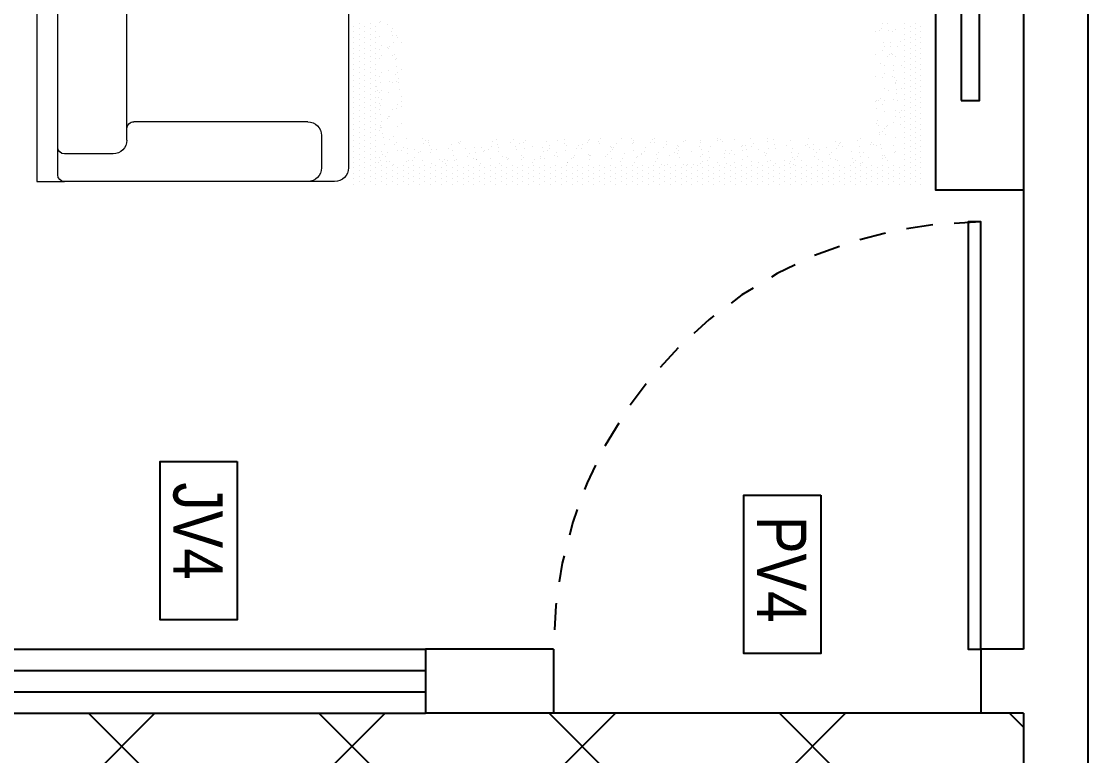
# Model space of a CAD drawing. Header units: millimetres. Extents: x 2993 to 6523, y 1057 to 2221.
# Drawn here: x 3020.012 to 3025.003, y 1138.124 to 1141.563 of the extents above; entities that cross this region are included whole.
import ezdxf
from ezdxf.enums import TextEntityAlignment as Align

# ---------------------------------------------------------------- set-up
doc = ezdxf.new("R2010")
doc.units = ezdxf.units.MM
doc.linetypes.add('HIDDEN2', pattern=[0.1875, 0.125, -0.0625])
doc.layers.add('AR-MOB', color=252, linetype='Continuous')
doc.layers.add('E-Lay-9', color=9, linetype='Continuous', lineweight=9)
doc.styles.add('F2', font='ARIALN.TTF')

# ---------------------------------------------------------------- blocks, each defined once
blk = doc.blocks.new('Sofa62')
at = {"color": 8}
for p, q in [((-87.15, 50.29), (-107.15, 50.29)), ((-32.65, 50.29), (-87.15, 50.29)), ((-111.15, 46.29), (-111.15, -31.71)), ((-97.86, 42.54), (-107.15, 42.54)), ((-93.86, 38.54), (-93.86, -11.71)), ((-99.15, -13.71), (-32.65, -13.71)), ((-103.15, -17.71), (-103.15, -31.71)), ((-111.15, -39.71), (-111.15, -31.71)), ((-109.15, -33.71), (-101.15, -33.71)), ((-101.15, -33.71), (-30.65, -33.71)), ((128.85, -39.71), (-111.15, -39.71))]:
    blk.add_line(p, q, dxfattribs=at)
for centre, radius, start, end in [((-107.15, 46.29), 4, 90, 180), ((-107.15, 38.54), 4, 90, 180), ((-97.86, 38.54), 4, 0, 90), ((-95.86, -11.71), 2, 270, 0), ((-99.15, -17.71), 4, 90, 180), ((-109.15, -31.71), 2, 180, 270), ((-101.15, -31.71), 2, 180, 270)]:
    blk.add_arc(centre, radius, start, end, dxfattribs=at)
blk = doc.blocks.new('*X23')
at = {"color": 0}
for p, q in [((13.125, 42.525), (13.125, 42.525)), ((13.134375, 42.54375), (13.134375, 42.54375)), ((13.14375, 42.525), (13.14375, 42.525)), ((13.153125, 42.54375), (13.153125, 42.54375)), ((13.1625, 42.525), (13.1625, 42.525)), ((13.171875, 42.54375), (13.171875, 42.54375)), ((13.18125, 42.525), (13.18125, 42.525)), ((13.190625, 42.54375), (13.190625, 42.54375)), ((13.2, 42.525), (13.2, 42.525)), ((13.209375, 42.54375), (13.209375, 42.54375)), ((13.21875, 42.525), (13.21875, 42.525)), ((13.228125, 42.54375), (13.228125, 42.54375)), ((13.2375, 42.525), (13.2375, 42.525)), ((13.246875, 42.54375), (13.246875, 42.54375)), ((13.25625, 42.525), (13.25625, 42.525)), ((13.265625, 42.54375), (13.265625, 42.54375)), ((13.275, 42.525), (13.275, 42.525)), ((13.284375, 42.54375), (13.284375, 42.54375)), ((13.29375, 42.525), (13.29375, 42.525)), ((13.303125, 42.54375), (13.303125, 42.54375)), ((13.3125, 42.525), (13.3125, 42.525)), ((13.321875, 42.54375), (13.321875, 42.54375)), ((13.33125, 42.525), (13.33125, 42.525)), ((13.340625, 42.54375), (13.340625, 42.54375)), ((13.35, 42.525), (13.35, 42.525)), ((13.359375, 42.54375), (13.359375, 42.54375)), ((13.36875, 42.525), (13.36875, 42.525)), ((13.378125, 42.54375), (13.378125, 42.54375)), ((13.3875, 42.525), (13.3875, 42.525)), ((13.396875, 42.54375), (13.396875, 42.54375)), ((13.40625, 42.525), (13.40625, 42.525)), ((13.415625, 42.54375), (13.415625, 42.54375)), ((13.425, 42.525), (13.425, 42.525)), ((13.434375, 42.54375), (13.434375, 42.54375)), ((13.44375, 42.525), (13.44375, 42.525)), ((13.453125, 42.54375), (13.453125, 42.54375)), ((13.4625, 42.525), (13.4625, 42.525)), ((13.471875, 42.54375), (13.471875, 42.54375)), ((13.48125, 42.525), (13.48125, 42.525)), ((13.490625, 42.54375), (13.490625, 42.54375)), ((13.5, 42.525), (13.5, 42.525)), ((13.509375, 42.54375), (13.509375, 42.54375)), ((13.51875, 42.525), (13.51875, 42.525)), ((13.528125, 42.54375), (13.528125, 42.54375)), ((13.5375, 42.525), (13.5375, 42.525)), ((13.546875, 42.54375), (13.546875, 42.54375)), ((13.55625, 42.525), (13.55625, 42.525)), ((13.565625, 42.54375), (13.565625, 42.54375)), ((13.575, 42.525), (13.575, 42.525)), ((13.584375, 42.54375), (13.584375, 42.54375)), ((13.59375, 42.525), (13.59375, 42.525)), ((13.603125, 42.54375), (13.603125, 42.54375)), ((13.6125, 42.525), (13.6125, 42.525)), ((13.621875, 42.54375), (13.621875, 42.54375)), ((13.63125, 42.525), (13.63125, 42.525)), ((13.640625, 42.54375), (13.640625, 42.54375)), ((13.65, 42.525), (13.65, 42.525)), ((13.659375, 42.54375), (13.659375, 42.54375)), ((13.66875, 42.525), (13.66875, 42.525)), ((13.678125, 42.54375), (13.678125, 42.54375)), ((13.125, 42.4875), (13.125, 42.4875)), ((13.134375, 42.50625), (13.134375, 42.50625)), ((13.14375, 42.4875), (13.14375, 42.4875)), ((13.153125, 42.50625), (13.153125, 42.50625)), ((13.1625, 42.4875), (13.1625, 42.4875)), ((13.171875, 42.50625), (13.171875, 42.50625)), ((13.18125, 42.4875), (13.18125, 42.4875)), ((13.190625, 42.50625), (13.190625, 42.50625)), ((13.2, 42.4875), (13.2, 42.4875)), ((13.209375, 42.50625), (13.209375, 42.50625)), ((13.21875, 42.4875), (13.21875, 42.4875)), ((13.228125, 42.50625), (13.228125, 42.50625)), ((13.2375, 42.4875), (13.2375, 42.4875)), ((13.246875, 42.50625), (13.246875, 42.50625)), ((13.25625, 42.4875), (13.25625, 42.4875)), ((13.265625, 42.50625), (13.265625, 42.50625)), ((13.275, 42.4875), (13.275, 42.4875)), ((13.284375, 42.50625), (13.284375, 42.50625)), ((13.29375, 42.4875), (13.29375, 42.4875)), ((13.303125, 42.50625), (13.303125, 42.50625)), ((13.3125, 42.4875), (13.3125, 42.4875)), ((13.321875, 42.50625), (13.321875, 42.50625)), ((13.33125, 42.4875), (13.33125, 42.4875)), ((13.340625, 42.50625), (13.340625, 42.50625)), ((13.35, 42.4875), (13.35, 42.4875)), ((13.359375, 42.50625), (13.359375, 42.50625)), ((13.36875, 42.4875), (13.36875, 42.4875)), ((13.378125, 42.50625), (13.378125, 42.50625)), ((13.3875, 42.4875), (13.3875, 42.4875)), ((13.396875, 42.50625), (13.396875, 42.50625)), ((13.40625, 42.4875), (13.40625, 42.4875)), ((13.415625, 42.50625), (13.415625, 42.50625)), ((13.425, 42.4875), (13.425, 42.4875)), ((13.434375, 42.50625), (13.434375, 42.50625)), ((13.44375, 42.4875), (13.44375, 42.4875)), ((13.453125, 42.50625), (13.453125, 42.50625)), ((13.4625, 42.4875), (13.4625, 42.4875)), ((13.471875, 42.50625), (13.471875, 42.50625)), ((13.48125, 42.4875), (13.48125, 42.4875)), ((13.490625, 42.50625), (13.490625, 42.50625)), ((13.5, 42.4875), (13.5, 42.4875)), ((13.509375, 42.50625), (13.509375, 42.50625)), ((13.51875, 42.4875), (13.51875, 42.4875)), ((13.528125, 42.50625), (13.528125, 42.50625)), ((13.5375, 42.4875), (13.5375, 42.4875)), ((13.546875, 42.50625), (13.546875, 42.50625)), ((13.55625, 42.4875), (13.55625, 42.4875)), ((13.565625, 42.50625), (13.565625, 42.50625)), ((13.575, 42.4875), (13.575, 42.4875)), ((13.584375, 42.50625), (13.584375, 42.50625)), ((13.59375, 42.4875), (13.59375, 42.4875)), ((13.603125, 42.50625), (13.603125, 42.50625)), ((13.6125, 42.4875), (13.6125, 42.4875)), ((13.621875, 42.50625), (13.621875, 42.50625)), ((13.63125, 42.4875), (13.63125, 42.4875)), ((13.640625, 42.50625), (13.640625, 42.50625)), ((13.65, 42.4875), (13.65, 42.4875)), ((13.659375, 42.50625), (13.659375, 42.50625)), ((13.66875, 42.4875), (13.66875, 42.4875)), ((13.678125, 42.50625), (13.678125, 42.50625)), ((13.6125, 42.45), (13.6125, 42.45)), ((13.621875, 42.46875), (13.621875, 42.46875)), ((13.63125, 42.45), (13.63125, 42.45)), ((13.640625, 42.46875), (13.640625, 42.46875)), ((13.65, 42.45), (13.65, 42.45)), ((13.659375, 42.46875), (13.659375, 42.46875)), ((13.66875, 42.45), (13.66875, 42.45)), ((13.678125, 42.46875), (13.678125, 42.46875)), ((13.6125, 42.4125), (13.6125, 42.4125)), ((13.621875, 42.43125), (13.621875, 42.43125)), ((13.63125, 42.4125), (13.63125, 42.4125)), ((13.640625, 42.43125), (13.640625, 42.43125)), ((13.65, 42.4125), (13.65, 42.4125)), ((13.659375, 42.43125), (13.659375, 42.43125)), ((13.66875, 42.4125), (13.66875, 42.4125)), ((13.678125, 42.43125), (13.678125, 42.43125)), ((13.6125, 42.375), (13.6125, 42.375)), ((13.621875, 42.39375), (13.621875, 42.39375)), ((13.63125, 42.375), (13.63125, 42.375)), ((13.640625, 42.39375), (13.640625, 42.39375)), ((13.65, 42.375), (13.65, 42.375)), ((13.659375, 42.39375), (13.659375, 42.39375)), ((13.66875, 42.375), (13.66875, 42.375)), ((13.678125, 42.39375), (13.678125, 42.39375)), ((13.6125, 42.3375), (13.6125, 42.3375)), ((13.621875, 42.35625), (13.621875, 42.35625)), ((13.63125, 42.3375), (13.63125, 42.3375)), ((13.640625, 42.35625), (13.640625, 42.35625)), ((13.65, 42.3375), (13.65, 42.3375)), ((13.659375, 42.35625), (13.659375, 42.35625)), ((13.66875, 42.3375), (13.66875, 42.3375)), ((13.678125, 42.35625), (13.678125, 42.35625)), ((13.6125, 42.3), (13.6125, 42.3)), ((13.621875, 42.31875), (13.621875, 42.31875)), ((13.63125, 42.3), (13.63125, 42.3)), ((13.640625, 42.31875), (13.640625, 42.31875)), ((13.65, 42.3), (13.65, 42.3)), ((13.659375, 42.31875), (13.659375, 42.31875)), ((13.66875, 42.3), (13.66875, 42.3)), ((13.678125, 42.31875), (13.678125, 42.31875)), ((13.6125, 42.2625), (13.6125, 42.2625)), ((13.621875, 42.28125), (13.621875, 42.28125)), ((13.63125, 42.2625), (13.63125, 42.2625)), ((13.640625, 42.28125), (13.640625, 42.28125)), ((13.65, 42.2625), (13.65, 42.2625)), ((13.659375, 42.28125), (13.659375, 42.28125)), ((13.66875, 42.2625), (13.66875, 42.2625)), ((13.678125, 42.28125), (13.678125, 42.28125)), ((13.6125, 42.225), (13.6125, 42.225)), ((13.621875, 42.24375), (13.621875, 42.24375)), ((13.63125, 42.225), (13.63125, 42.225)), ((13.640625, 42.24375), (13.640625, 42.24375)), ((13.65, 42.225), (13.65, 42.225)), ((13.659375, 42.24375), (13.659375, 42.24375)), ((13.66875, 42.225), (13.66875, 42.225)), ((13.678125, 42.24375), (13.678125, 42.24375)), ((13.6125, 42.1875), (13.6125, 42.1875)), ((13.621875, 42.20625), (13.621875, 42.20625)), ((13.63125, 42.1875), (13.63125, 42.1875)), ((13.640625, 42.20625), (13.640625, 42.20625)), ((13.65, 42.1875), (13.65, 42.1875)), ((13.659375, 42.20625), (13.659375, 42.20625)), ((13.66875, 42.1875), (13.66875, 42.1875)), ((13.678125, 42.20625), (13.678125, 42.20625)), ((13.6125, 42.15), (13.6125, 42.15)), ((13.621875, 42.16875), (13.621875, 42.16875)), ((13.63125, 42.15), (13.63125, 42.15)), ((13.640625, 42.16875), (13.640625, 42.16875)), ((13.65, 42.15), (13.65, 42.15)), ((13.659375, 42.16875), (13.659375, 42.16875)), ((13.66875, 42.15), (13.66875, 42.15)), ((13.678125, 42.16875), (13.678125, 42.16875)), ((13.6125, 42.1125), (13.6125, 42.1125)), ((13.621875, 42.13125), (13.621875, 42.13125)), ((13.63125, 42.1125), (13.63125, 42.1125)), ((13.640625, 42.13125), (13.640625, 42.13125)), ((13.65, 42.1125), (13.65, 42.1125)), ((13.659375, 42.13125), (13.659375, 42.13125)), ((13.66875, 42.1125), (13.66875, 42.1125)), ((13.678125, 42.13125), (13.678125, 42.13125)), ((13.6125, 42.075), (13.6125, 42.075)), ((13.621875, 42.09375), (13.621875, 42.09375)), ((13.63125, 42.075), (13.63125, 42.075)), ((13.640625, 42.09375), (13.640625, 42.09375)), ((13.65, 42.075), (13.65, 42.075)), ((13.659375, 42.09375), (13.659375, 42.09375)), ((13.66875, 42.075), (13.66875, 42.075)), ((13.678125, 42.09375), (13.678125, 42.09375)), ((13.6125, 42.0375), (13.6125, 42.0375)), ((13.621875, 42.05625), (13.621875, 42.05625)), ((13.63125, 42.0375), (13.63125, 42.0375)), ((13.640625, 42.05625), (13.640625, 42.05625)), ((13.65, 42.0375), (13.65, 42.0375)), ((13.659375, 42.05625), (13.659375, 42.05625)), ((13.66875, 42.0375), (13.66875, 42.0375)), ((13.678125, 42.05625), (13.678125, 42.05625)), ((13.6125, 42), (13.6125, 42)), ((13.621875, 42.01875), (13.621875, 42.01875)), ((13.63125, 42), (13.63125, 42)), ((13.640625, 42.01875), (13.640625, 42.01875)), ((13.65, 42), (13.65, 42)), ((13.659375, 42.01875), (13.659375, 42.01875)), ((13.66875, 42), (13.66875, 42)), ((13.678125, 42.01875), (13.678125, 42.01875)), ((13.6125, 41.9625), (13.6125, 41.9625)), ((13.621875, 41.98125), (13.621875, 41.98125)), ((13.63125, 41.9625), (13.63125, 41.9625)), ((13.640625, 41.98125), (13.640625, 41.98125)), ((13.65, 41.9625), (13.65, 41.9625)), ((13.659375, 41.98125), (13.659375, 41.98125)), ((13.66875, 41.9625), (13.66875, 41.9625)), ((13.678125, 41.98125), (13.678125, 41.98125)), ((13.6125, 41.925), (13.6125, 41.925)), ((13.621875, 41.94375), (13.621875, 41.94375)), ((13.63125, 41.925), (13.63125, 41.925)), ((13.640625, 41.94375), (13.640625, 41.94375)), ((13.65, 41.925), (13.65, 41.925)), ((13.659375, 41.94375), (13.659375, 41.94375)), ((13.66875, 41.925), (13.66875, 41.925)), ((13.678125, 41.94375), (13.678125, 41.94375)), ((13.6125, 41.8875), (13.6125, 41.8875)), ((13.621875, 41.90625), (13.621875, 41.90625)), ((13.63125, 41.8875), (13.63125, 41.8875)), ((13.640625, 41.90625), (13.640625, 41.90625)), ((13.65, 41.8875), (13.65, 41.8875)), ((13.659375, 41.90625), (13.659375, 41.90625)), ((13.66875, 41.8875), (13.66875, 41.8875)), ((13.678125, 41.90625), (13.678125, 41.90625)), ((13.6125, 41.85), (13.6125, 41.85)), ((13.621875, 41.86875), (13.621875, 41.86875)), ((13.63125, 41.85), (13.63125, 41.85)), ((13.640625, 41.86875), (13.640625, 41.86875)), ((13.65, 41.85), (13.65, 41.85)), ((13.659375, 41.86875), (13.659375, 41.86875)), ((13.66875, 41.85), (13.66875, 41.85)), ((13.678125, 41.86875), (13.678125, 41.86875)), ((13.6125, 41.8125), (13.6125, 41.8125)), ((13.621875, 41.83125), (13.621875, 41.83125)), ((13.63125, 41.8125), (13.63125, 41.8125)), ((13.640625, 41.83125), (13.640625, 41.83125)), ((13.65, 41.8125), (13.65, 41.8125)), ((13.659375, 41.83125), (13.659375, 41.83125)), ((13.66875, 41.8125), (13.66875, 41.8125)), ((13.678125, 41.83125), (13.678125, 41.83125)), ((13.6125, 41.775), (13.6125, 41.775)), ((13.621875, 41.79375), (13.621875, 41.79375)), ((13.63125, 41.775), (13.63125, 41.775)), ((13.640625, 41.79375), (13.640625, 41.79375)), ((13.65, 41.775), (13.65, 41.775)), ((13.659375, 41.79375), (13.659375, 41.79375)), ((13.66875, 41.775), (13.66875, 41.775)), ((13.678125, 41.79375), (13.678125, 41.79375)), ((13.621875, 41.75625), (13.621875, 41.75625)), ((13.640625, 41.75625), (13.640625, 41.75625)), ((13.659375, 41.75625), (13.659375, 41.75625)), ((13.678125, 41.75625), (13.678125, 41.75625)), ((13.6125, 41.7375), (13.6125, 41.7375)), ((13.621875, 41.71875), (13.621875, 41.71875)), ((13.63125, 41.7375), (13.63125, 41.7375)), ((13.640625, 41.71875), (13.640625, 41.71875)), ((13.65, 41.7375), (13.65, 41.7375)), ((13.659375, 41.71875), (13.659375, 41.71875)), ((13.66875, 41.7375), (13.66875, 41.7375)), ((13.678125, 41.71875), (13.678125, 41.71875)), ((13.6125, 41.7), (13.6125, 41.7)), ((13.621875, 41.68125), (13.621875, 41.68125)), ((13.63125, 41.7), (13.63125, 41.7)), ((13.640625, 41.68125), (13.640625, 41.68125)), ((13.65, 41.7), (13.65, 41.7)), ((13.659375, 41.68125), (13.659375, 41.68125)), ((13.66875, 41.7), (13.66875, 41.7)), ((13.678125, 41.68125), (13.678125, 41.68125)), ((13.6125, 41.6625), (13.6125, 41.6625)), ((13.621875, 41.64375), (13.621875, 41.64375)), ((13.63125, 41.6625), (13.63125, 41.6625)), ((13.640625, 41.64375), (13.640625, 41.64375)), ((13.65, 41.6625), (13.65, 41.6625)), ((13.659375, 41.64375), (13.659375, 41.64375)), ((13.66875, 41.6625), (13.66875, 41.6625)), ((13.678125, 41.64375), (13.678125, 41.64375)), ((13.6125, 41.625), (13.6125, 41.625)), ((13.621875, 41.60625), (13.621875, 41.60625)), ((13.63125, 41.625), (13.63125, 41.625)), ((13.640625, 41.60625), (13.640625, 41.60625)), ((13.65, 41.625), (13.65, 41.625)), ((13.659375, 41.60625), (13.659375, 41.60625)), ((13.66875, 41.625), (13.66875, 41.625)), ((13.678125, 41.60625), (13.678125, 41.60625)), ((13.6125, 41.5875), (13.6125, 41.5875)), ((13.621875, 41.56875), (13.621875, 41.56875)), ((13.63125, 41.5875), (13.63125, 41.5875)), ((13.640625, 41.56875), (13.640625, 41.56875)), ((13.65, 41.5875), (13.65, 41.5875)), ((13.659375, 41.56875), (13.659375, 41.56875)), ((13.66875, 41.5875), (13.66875, 41.5875)), ((13.678125, 41.56875), (13.678125, 41.56875)), ((13.6125, 41.55), (13.6125, 41.55)), ((13.621875, 41.53125), (13.621875, 41.53125)), ((13.63125, 41.55), (13.63125, 41.55)), ((13.640625, 41.53125), (13.640625, 41.53125)), ((13.65, 41.55), (13.65, 41.55)), ((13.659375, 41.53125), (13.659375, 41.53125)), ((13.66875, 41.55), (13.66875, 41.55)), ((13.678125, 41.53125), (13.678125, 41.53125)), ((13.6125, 41.5125), (13.6125, 41.5125)), ((13.621875, 41.49375), (13.621875, 41.49375)), ((13.63125, 41.5125), (13.63125, 41.5125)), ((13.640625, 41.49375), (13.640625, 41.49375)), ((13.65, 41.5125), (13.65, 41.5125)), ((13.659375, 41.49375), (13.659375, 41.49375)), ((13.66875, 41.5125), (13.66875, 41.5125)), ((13.678125, 41.49375), (13.678125, 41.49375)), ((13.6125, 41.475), (13.6125, 41.475)), ((13.621875, 41.45625), (13.621875, 41.45625)), ((13.63125, 41.475), (13.63125, 41.475)), ((13.640625, 41.45625), (13.640625, 41.45625)), ((13.65, 41.475), (13.65, 41.475)), ((13.659375, 41.45625), (13.659375, 41.45625)), ((13.66875, 41.475), (13.66875, 41.475)), ((13.678125, 41.45625), (13.678125, 41.45625)), ((13.6125, 41.4375), (13.6125, 41.4375)), ((13.621875, 41.41875), (13.621875, 41.41875)), ((13.63125, 41.4375), (13.63125, 41.4375)), ((13.640625, 41.41875), (13.640625, 41.41875)), ((13.65, 41.4375), (13.65, 41.4375)), ((13.659375, 41.41875), (13.659375, 41.41875)), ((13.66875, 41.4375), (13.66875, 41.4375)), ((13.678125, 41.41875), (13.678125, 41.41875)), ((13.6125, 41.4), (13.6125, 41.4)), ((13.621875, 41.38125), (13.621875, 41.38125)), ((13.63125, 41.4), (13.63125, 41.4)), ((13.640625, 41.38125), (13.640625, 41.38125)), ((13.65, 41.4), (13.65, 41.4)), ((13.659375, 41.38125), (13.659375, 41.38125)), ((13.66875, 41.4), (13.66875, 41.4)), ((13.678125, 41.38125), (13.678125, 41.38125)), ((13.6125, 41.3625), (13.6125, 41.3625)), ((13.621875, 41.34375), (13.621875, 41.34375)), ((13.63125, 41.3625), (13.63125, 41.3625)), ((13.640625, 41.34375), (13.640625, 41.34375)), ((13.65, 41.3625), (13.65, 41.3625)), ((13.659375, 41.34375), (13.659375, 41.34375)), ((13.66875, 41.3625), (13.66875, 41.3625)), ((13.678125, 41.34375), (13.678125, 41.34375)), ((13.6125, 41.325), (13.6125, 41.325)), ((13.621875, 41.30625), (13.621875, 41.30625)), ((13.63125, 41.325), (13.63125, 41.325)), ((13.640625, 41.30625), (13.640625, 41.30625)), ((13.65, 41.325), (13.65, 41.325)), ((13.659375, 41.30625), (13.659375, 41.30625)), ((13.66875, 41.325), (13.66875, 41.325)), ((13.678125, 41.30625), (13.678125, 41.30625)), ((13.6125, 41.2875), (13.6125, 41.2875)), ((13.621875, 41.26875), (13.621875, 41.26875)), ((13.63125, 41.2875), (13.63125, 41.2875)), ((13.640625, 41.26875), (13.640625, 41.26875)), ((13.65, 41.2875), (13.65, 41.2875)), ((13.659375, 41.26875), (13.659375, 41.26875)), ((13.66875, 41.2875), (13.66875, 41.2875)), ((13.678125, 41.26875), (13.678125, 41.26875)), ((13.6125, 41.25), (13.6125, 41.25)), ((13.621875, 41.23125), (13.621875, 41.23125)), ((13.63125, 41.25), (13.63125, 41.25)), ((13.640625, 41.23125), (13.640625, 41.23125)), ((13.65, 41.25), (13.65, 41.25)), ((13.659375, 41.23125), (13.659375, 41.23125)), ((13.66875, 41.25), (13.66875, 41.25)), ((13.678125, 41.23125), (13.678125, 41.23125)), ((13.6125, 41.2125), (13.6125, 41.2125)), ((13.621875, 41.19375), (13.621875, 41.19375)), ((13.63125, 41.2125), (13.63125, 41.2125)), ((13.640625, 41.19375), (13.640625, 41.19375)), ((13.65, 41.2125), (13.65, 41.2125)), ((13.659375, 41.19375), (13.659375, 41.19375)), ((13.66875, 41.2125), (13.66875, 41.2125)), ((13.678125, 41.19375), (13.678125, 41.19375)), ((13.6125, 41.175), (13.6125, 41.175)), ((13.621875, 41.15625), (13.621875, 41.15625)), ((13.63125, 41.175), (13.63125, 41.175)), ((13.640625, 41.15625), (13.640625, 41.15625)), ((13.65, 41.175), (13.65, 41.175)), ((13.659375, 41.15625), (13.659375, 41.15625)), ((13.66875, 41.175), (13.66875, 41.175)), ((13.678125, 41.15625), (13.678125, 41.15625)), ((13.6125, 41.1375), (13.6125, 41.1375)), ((13.621875, 41.11875), (13.621875, 41.11875)), ((13.63125, 41.1375), (13.63125, 41.1375)), ((13.640625, 41.11875), (13.640625, 41.11875)), ((13.65, 41.1375), (13.65, 41.1375)), ((13.659375, 41.11875), (13.659375, 41.11875)), ((13.66875, 41.1375), (13.66875, 41.1375)), ((13.678125, 41.11875), (13.678125, 41.11875)), ((13.6125, 41.1), (13.6125, 41.1)), ((13.621875, 41.08125), (13.621875, 41.08125)), ((13.63125, 41.1), (13.63125, 41.1)), ((13.640625, 41.08125), (13.640625, 41.08125)), ((13.65, 41.1), (13.65, 41.1)), ((13.659375, 41.08125), (13.659375, 41.08125)), ((13.66875, 41.1), (13.66875, 41.1)), ((13.678125, 41.08125), (13.678125, 41.08125)), ((13.6125, 41.0625), (13.6125, 41.0625)), ((13.621875, 41.04375), (13.621875, 41.04375)), ((13.63125, 41.0625), (13.63125, 41.0625)), ((13.640625, 41.04375), (13.640625, 41.04375)), ((13.65, 41.0625), (13.65, 41.0625)), ((13.659375, 41.04375), (13.659375, 41.04375)), ((13.66875, 41.0625), (13.66875, 41.0625)), ((13.678125, 41.04375), (13.678125, 41.04375)), ((13.6125, 41.025), (13.6125, 41.025)), ((13.621875, 41.00625), (13.621875, 41.00625)), ((13.63125, 41.025), (13.63125, 41.025)), ((13.640625, 41.00625), (13.640625, 41.00625)), ((13.65, 41.025), (13.65, 41.025)), ((13.659375, 41.00625), (13.659375, 41.00625)), ((13.66875, 41.025), (13.66875, 41.025)), ((13.678125, 41.00625), (13.678125, 41.00625)), ((13.6125, 40.9875), (13.6125, 40.9875)), ((13.621875, 40.96875), (13.621875, 40.96875)), ((13.63125, 40.9875), (13.63125, 40.9875)), ((13.640625, 40.96875), (13.640625, 40.96875)), ((13.65, 40.9875), (13.65, 40.9875)), ((13.659375, 40.96875), (13.659375, 40.96875)), ((13.66875, 40.9875), (13.66875, 40.9875)), ((13.678125, 40.96875), (13.678125, 40.96875)), ((13.6125, 40.95), (13.6125, 40.95)), ((13.621875, 40.93125), (13.621875, 40.93125)), ((13.63125, 40.95), (13.63125, 40.95)), ((13.640625, 40.93125), (13.640625, 40.93125)), ((13.65, 40.95), (13.65, 40.95)), ((13.659375, 40.93125), (13.659375, 40.93125)), ((13.66875, 40.95), (13.66875, 40.95)), ((13.678125, 40.93125), (13.678125, 40.93125)), ((13.6125, 40.9125), (13.6125, 40.9125)), ((13.63125, 40.9125), (13.63125, 40.9125)), ((13.65, 40.9125), (13.65, 40.9125)), ((13.66875, 40.9125), (13.66875, 40.9125)), ((13.6125, 40.875), (13.6125, 40.875)), ((13.621875, 40.89375), (13.621875, 40.89375)), ((13.63125, 40.875), (13.63125, 40.875)), ((13.640625, 40.89375), (13.640625, 40.89375)), ((13.65, 40.875), (13.65, 40.875)), ((13.659375, 40.89375), (13.659375, 40.89375)), ((13.66875, 40.875), (13.66875, 40.875)), ((13.678125, 40.89375), (13.678125, 40.89375)), ((13.6125, 40.8375), (13.6125, 40.8375)), ((13.621875, 40.85625), (13.621875, 40.85625)), ((13.63125, 40.8375), (13.63125, 40.8375)), ((13.640625, 40.85625), (13.640625, 40.85625)), ((13.65, 40.8375), (13.65, 40.8375)), ((13.659375, 40.85625), (13.659375, 40.85625)), ((13.66875, 40.8375), (13.66875, 40.8375)), ((13.678125, 40.85625), (13.678125, 40.85625)), ((13.6125, 40.8), (13.6125, 40.8)), ((13.621875, 40.81875), (13.621875, 40.81875)), ((13.63125, 40.8), (13.63125, 40.8)), ((13.640625, 40.81875), (13.640625, 40.81875)), ((13.65, 40.8), (13.65, 40.8)), ((13.659375, 40.81875), (13.659375, 40.81875)), ((13.66875, 40.8), (13.66875, 40.8)), ((13.678125, 40.81875), (13.678125, 40.81875)), ((13.6125, 40.7625), (13.6125, 40.7625)), ((13.621875, 40.78125), (13.621875, 40.78125)), ((13.63125, 40.7625), (13.63125, 40.7625)), ((13.640625, 40.78125), (13.640625, 40.78125)), ((13.65, 40.7625), (13.65, 40.7625)), ((13.659375, 40.78125), (13.659375, 40.78125)), ((13.66875, 40.7625), (13.66875, 40.7625)), ((13.678125, 40.78125), (13.678125, 40.78125)), ((13.6125, 40.725), (13.6125, 40.725)), ((13.621875, 40.74375), (13.621875, 40.74375)), ((13.63125, 40.725), (13.63125, 40.725)), ((13.640625, 40.74375), (13.640625, 40.74375)), ((13.65, 40.725), (13.65, 40.725)), ((13.659375, 40.74375), (13.659375, 40.74375)), ((13.66875, 40.725), (13.66875, 40.725)), ((13.678125, 40.74375), (13.678125, 40.74375)), ((13.6125, 40.6875), (13.6125, 40.6875)), ((13.621875, 40.70625), (13.621875, 40.70625)), ((13.63125, 40.6875), (13.63125, 40.6875)), ((13.640625, 40.70625), (13.640625, 40.70625)), ((13.65, 40.6875), (13.65, 40.6875)), ((13.659375, 40.70625), (13.659375, 40.70625)), ((13.66875, 40.6875), (13.66875, 40.6875)), ((13.678125, 40.70625), (13.678125, 40.70625)), ((13.125, 40.65), (13.125, 40.65)), ((13.134375, 40.66875), (13.134375, 40.66875)), ((13.14375, 40.65), (13.14375, 40.65)), ((13.153125, 40.66875), (13.153125, 40.66875)), ((13.1625, 40.65), (13.1625, 40.65)), ((13.171875, 40.66875), (13.171875, 40.66875)), ((13.18125, 40.65), (13.18125, 40.65)), ((13.190625, 40.66875), (13.190625, 40.66875)), ((13.2, 40.65), (13.2, 40.65)), ((13.209375, 40.66875), (13.209375, 40.66875)), ((13.21875, 40.65), (13.21875, 40.65)), ((13.228125, 40.66875), (13.228125, 40.66875)), ((13.2375, 40.65), (13.2375, 40.65)), ((13.246875, 40.66875), (13.246875, 40.66875)), ((13.25625, 40.65), (13.25625, 40.65)), ((13.265625, 40.66875), (13.265625, 40.66875)), ((13.275, 40.65), (13.275, 40.65)), ((13.284375, 40.66875), (13.284375, 40.66875)), ((13.29375, 40.65), (13.29375, 40.65)), ((13.303125, 40.66875), (13.303125, 40.66875)), ((13.3125, 40.65), (13.3125, 40.65)), ((13.321875, 40.66875), (13.321875, 40.66875)), ((13.33125, 40.65), (13.33125, 40.65)), ((13.340625, 40.66875), (13.340625, 40.66875)), ((13.35, 40.65), (13.35, 40.65)), ((13.359375, 40.66875), (13.359375, 40.66875)), ((13.36875, 40.65), (13.36875, 40.65)), ((13.378125, 40.66875), (13.378125, 40.66875)), ((13.3875, 40.65), (13.3875, 40.65)), ((13.396875, 40.66875), (13.396875, 40.66875)), ((13.40625, 40.65), (13.40625, 40.65)), ((13.415625, 40.66875), (13.415625, 40.66875)), ((13.425, 40.65), (13.425, 40.65)), ((13.434375, 40.66875), (13.434375, 40.66875)), ((13.44375, 40.65), (13.44375, 40.65)), ((13.453125, 40.66875), (13.453125, 40.66875)), ((13.4625, 40.65), (13.4625, 40.65)), ((13.471875, 40.66875), (13.471875, 40.66875)), ((13.48125, 40.65), (13.48125, 40.65)), ((13.490625, 40.66875), (13.490625, 40.66875)), ((13.5, 40.65), (13.5, 40.65)), ((13.509375, 40.66875), (13.509375, 40.66875)), ((13.51875, 40.65), (13.51875, 40.65)), ((13.528125, 40.66875), (13.528125, 40.66875)), ((13.5375, 40.65), (13.5375, 40.65)), ((13.546875, 40.66875), (13.546875, 40.66875)), ((13.55625, 40.65), (13.55625, 40.65)), ((13.565625, 40.66875), (13.565625, 40.66875)), ((13.575, 40.65), (13.575, 40.65)), ((13.584375, 40.66875), (13.584375, 40.66875)), ((13.59375, 40.65), (13.59375, 40.65)), ((13.603125, 40.66875), (13.603125, 40.66875)), ((13.6125, 40.65), (13.6125, 40.65)), ((13.621875, 40.66875), (13.621875, 40.66875)), ((13.63125, 40.65), (13.63125, 40.65)), ((13.640625, 40.66875), (13.640625, 40.66875)), ((13.65, 40.65), (13.65, 40.65)), ((13.659375, 40.66875), (13.659375, 40.66875)), ((13.66875, 40.65), (13.66875, 40.65)), ((13.678125, 40.66875), (13.678125, 40.66875)), ((13.125, 40.6125), (13.125, 40.6125)), ((13.134375, 40.63125), (13.134375, 40.63125)), ((13.14375, 40.6125), (13.14375, 40.6125)), ((13.153125, 40.63125), (13.153125, 40.63125)), ((13.1625, 40.6125), (13.1625, 40.6125)), ((13.171875, 40.63125), (13.171875, 40.63125)), ((13.18125, 40.6125), (13.18125, 40.6125)), ((13.190625, 40.63125), (13.190625, 40.63125)), ((13.2, 40.6125), (13.2, 40.6125)), ((13.209375, 40.63125), (13.209375, 40.63125)), ((13.21875, 40.6125), (13.21875, 40.6125)), ((13.228125, 40.63125), (13.228125, 40.63125)), ((13.2375, 40.6125), (13.2375, 40.6125)), ((13.246875, 40.63125), (13.246875, 40.63125)), ((13.25625, 40.6125), (13.25625, 40.6125)), ((13.265625, 40.63125), (13.265625, 40.63125)), ((13.275, 40.6125), (13.275, 40.6125)), ((13.284375, 40.63125), (13.284375, 40.63125)), ((13.29375, 40.6125), (13.29375, 40.6125)), ((13.303125, 40.63125), (13.303125, 40.63125)), ((13.3125, 40.6125), (13.3125, 40.6125)), ((13.321875, 40.63125), (13.321875, 40.63125)), ((13.33125, 40.6125), (13.33125, 40.6125)), ((13.340625, 40.63125), (13.340625, 40.63125)), ((13.35, 40.6125), (13.35, 40.6125)), ((13.359375, 40.63125), (13.359375, 40.63125)), ((13.36875, 40.6125), (13.36875, 40.6125)), ((13.378125, 40.63125), (13.378125, 40.63125)), ((13.3875, 40.6125), (13.3875, 40.6125)), ((13.396875, 40.63125), (13.396875, 40.63125)), ((13.40625, 40.6125), (13.40625, 40.6125)), ((13.415625, 40.63125), (13.415625, 40.63125)), ((13.425, 40.6125), (13.425, 40.6125)), ((13.434375, 40.63125), (13.434375, 40.63125)), ((13.44375, 40.6125), (13.44375, 40.6125)), ((13.453125, 40.63125), (13.453125, 40.63125)), ((13.4625, 40.6125), (13.4625, 40.6125)), ((13.471875, 40.63125), (13.471875, 40.63125)), ((13.48125, 40.6125), (13.48125, 40.6125)), ((13.490625, 40.63125), (13.490625, 40.63125)), ((13.5, 40.6125), (13.5, 40.6125)), ((13.509375, 40.63125), (13.509375, 40.63125)), ((13.51875, 40.6125), (13.51875, 40.6125)), ((13.528125, 40.63125), (13.528125, 40.63125)), ((13.5375, 40.6125), (13.5375, 40.6125)), ((13.546875, 40.63125), (13.546875, 40.63125)), ((13.55625, 40.6125), (13.55625, 40.6125)), ((13.565625, 40.63125), (13.565625, 40.63125)), ((13.575, 40.6125), (13.575, 40.6125)), ((13.584375, 40.63125), (13.584375, 40.63125)), ((13.59375, 40.6125), (13.59375, 40.6125)), ((13.603125, 40.63125), (13.603125, 40.63125)), ((13.6125, 40.6125), (13.6125, 40.6125)), ((13.621875, 40.63125), (13.621875, 40.63125)), ((13.63125, 40.6125), (13.63125, 40.6125)), ((13.640625, 40.63125), (13.640625, 40.63125)), ((13.65, 40.6125), (13.65, 40.6125)), ((13.659375, 40.63125), (13.659375, 40.63125)), ((13.66875, 40.6125), (13.66875, 40.6125)), ((13.678125, 40.63125), (13.678125, 40.63125)), ((13.134375, 40.59375), (13.134375, 40.59375)), ((13.153125, 40.59375), (13.153125, 40.59375)), ((13.171875, 40.59375), (13.171875, 40.59375)), ((13.190625, 40.59375), (13.190625, 40.59375)), ((13.209375, 40.59375), (13.209375, 40.59375)), ((13.228125, 40.59375), (13.228125, 40.59375)), ((13.246875, 40.59375), (13.246875, 40.59375)), ((13.265625, 40.59375), (13.265625, 40.59375)), ((13.284375, 40.59375), (13.284375, 40.59375)), ((13.303125, 40.59375), (13.303125, 40.59375)), ((13.321875, 40.59375), (13.321875, 40.59375)), ((13.340625, 40.59375), (13.340625, 40.59375)), ((13.359375, 40.59375), (13.359375, 40.59375)), ((13.378125, 40.59375), (13.378125, 40.59375)), ((13.396875, 40.59375), (13.396875, 40.59375)), ((13.415625, 40.59375), (13.415625, 40.59375)), ((13.434375, 40.59375), (13.434375, 40.59375)), ((13.453125, 40.59375), (13.453125, 40.59375)), ((13.471875, 40.59375), (13.471875, 40.59375)), ((13.490625, 40.59375), (13.490625, 40.59375)), ((13.509375, 40.59375), (13.509375, 40.59375)), ((13.528125, 40.59375), (13.528125, 40.59375)), ((13.546875, 40.59375), (13.546875, 40.59375)), ((13.565625, 40.59375), (13.565625, 40.59375)), ((13.584375, 40.59375), (13.584375, 40.59375)), ((13.603125, 40.59375), (13.603125, 40.59375)), ((13.621875, 40.59375), (13.621875, 40.59375)), ((13.640625, 40.59375), (13.640625, 40.59375)), ((13.659375, 40.59375), (13.659375, 40.59375)), ((13.678125, 40.59375), (13.678125, 40.59375))]:
    blk.add_line(p, q, dxfattribs=at)
blk = doc.blocks.new('*X24')
at = {"color": 0}
for p, q in [((13.188, 42.4726), (13.188, 42.4726)), ((13.269, 42.4755), (13.269, 42.4755)), ((13.3475, 42.4765), (13.3475, 42.4765)), ((13.4243, 42.4762), (13.4243, 42.4762)), ((13.4468, 42.4718), (13.4468, 42.4718)), ((13.4712, 42.475), (13.4712, 42.475)), ((13.1448, 42.4562), (13.1448, 42.4562)), ((13.1518, 42.4448), (13.1518, 42.4448)), ((13.1889, 42.4378), (13.1889, 42.4378)), ((13.2026, 42.4615), (13.2026, 42.4615)), ((13.2046, 42.4399), (13.2046, 42.4399)), ((13.229, 42.4431), (13.229, 42.4431)), ((13.2303, 42.4458), (13.2303, 42.4458)), ((13.2382, 42.4564), (13.2382, 42.4564)), ((13.2697, 42.4484), (13.2697, 42.4484)), ((13.2853, 42.4505), (13.2853, 42.4505)), ((13.307, 42.4455), (13.307, 42.4455)), ((13.3097, 42.4537), (13.3097, 42.4537)), ((13.3226, 42.4604), (13.3226, 42.4604)), ((13.3281, 42.4554), (13.3281, 42.4554)), ((13.3316, 42.4565), (13.3316, 42.4565)), ((13.3505, 42.4591), (13.3505, 42.4591)), ((13.3661, 42.4611), (13.3661, 42.4611)), ((13.3881, 42.4484), (13.3881, 42.4484)), ((13.3905, 42.4643), (13.3905, 42.4643)), ((13.425, 42.4567), (13.425, 42.4567)), ((13.4312, 42.4697), (13.4312, 42.4697)), ((13.4444, 42.4578), (13.4444, 42.4578)), ((13.4666, 42.4494), (13.4666, 42.4494)), ((13.5185, 42.4569), (13.5185, 42.4569)), ((13.5433, 42.449), (13.5433, 42.449)), ((13.5645, 42.4568), (13.5645, 42.4568)), ((13.57, 42.4517), (13.57, 42.4517)), ((13.1234, 42.4101), (13.1234, 42.4101)), ((13.1238, 42.4292), (13.1238, 42.4292)), ((13.1422, 42.4078), (13.1422, 42.4078)), ((13.1478, 42.4027), (13.1478, 42.4027)), ((13.1482, 42.4324), (13.1482, 42.4324)), ((13.1898, 42.4148), (13.1898, 42.4148)), ((13.2042, 42.4183), (13.2042, 42.4183)), ((13.2169, 42.4102), (13.2169, 42.4102)), ((13.2324, 42.4341), (13.2324, 42.4341)), ((13.238, 42.429), (13.238, 42.429)), ((13.2641, 42.4051), (13.2641, 42.4051)), ((13.2709, 42.4177), (13.2709, 42.4177)), ((13.2976, 42.4185), (13.2976, 42.4185)), ((13.3103, 42.4104), (13.3103, 42.4104)), ((13.3494, 42.4187), (13.3494, 42.4187)), ((13.3542, 42.4315), (13.3542, 42.4315)), ((13.3841, 42.4041), (13.3841, 42.4041)), ((13.3896, 42.399), (13.3896, 42.399)), ((13.3911, 42.4186), (13.3911, 42.4186)), ((13.4037, 42.4106), (13.4037, 42.4106)), ((13.4261, 42.4183), (13.4261, 42.4183)), ((13.4743, 42.4304), (13.4743, 42.4304)), ((13.4798, 42.4254), (13.4798, 42.4254)), ((13.4845, 42.4188), (13.4845, 42.4188)), ((13.4971, 42.4108), (13.4971, 42.4108)), ((13.4989, 42.4009), (13.4989, 42.4009)), ((13.5059, 42.4014), (13.5059, 42.4014)), ((13.5072, 42.4213), (13.5072, 42.4213)), ((13.5396, 42.4063), (13.5396, 42.4063)), ((13.5552, 42.4084), (13.5552, 42.4084)), ((13.5779, 42.419), (13.5779, 42.419)), ((13.5796, 42.4116), (13.5796, 42.4116)), ((13.5857, 42.4223), (13.5857, 42.4223)), ((13.5906, 42.4109), (13.5906, 42.4109)), ((13.5961, 42.4278), (13.5961, 42.4278)), ((13.1537, 42.387), (13.1537, 42.387)), ((13.2322, 42.388), (13.2322, 42.388)), ((13.3089, 42.3877), (13.3089, 42.3877)), ((13.39, 42.3906), (13.39, 42.3906)), ((13.3937, 42.3871), (13.3937, 42.3871)), ((13.4181, 42.3903), (13.4181, 42.3903)), ((13.4589, 42.3957), (13.4589, 42.3957)), ((13.4685, 42.3916), (13.4685, 42.3916)), ((13.4745, 42.3977), (13.4745, 42.3977)), ((13.5358, 42.3741), (13.5358, 42.3741)), ((13.5413, 42.369), (13.5413, 42.369)), ((13.5427, 42.3817), (13.5427, 42.3817)), ((13.5452, 42.3912), (13.5452, 42.3912)), ((13.5876, 42.3645), (13.5876, 42.3645)), ((13.5214, 42.3356), (13.5214, 42.3356)), ((13.5265, 42.3269), (13.5265, 42.3269)), ((13.5471, 42.3334), (13.5471, 42.3334)), ((13.5673, 42.3323), (13.5673, 42.3323)), ((13.5674, 42.3451), (13.5674, 42.3451)), ((13.5829, 42.3343), (13.5829, 42.3343)), ((13.6021, 42.3439), (13.6021, 42.3439)), ((13.6073, 42.3375), (13.6073, 42.3375)), ((13.5669, 42.3066), (13.5669, 42.3066)), ((13.5895, 42.3067), (13.5895, 42.3067)), ((13.5973, 42.3177), (13.5973, 42.3177)), ((13.6028, 42.3127), (13.6028, 42.3127)), ((13.5329, 42.2686), (13.5329, 42.2686)), ((13.5387, 42.2624), (13.5387, 42.2624)), ((13.5456, 42.2605), (13.5456, 42.2605)), ((13.549, 42.2756), (13.549, 42.2756)), ((13.5542, 42.2529), (13.5542, 42.2529)), ((13.5949, 42.2582), (13.5949, 42.2582)), ((13.5298, 42.2497), (13.5298, 42.2497)), ((13.5509, 42.2178), (13.5509, 42.2178)), ((13.5686, 42.2351), (13.5686, 42.2351)), ((13.5741, 42.23), (13.5741, 42.23)), ((13.5911, 42.2315), (13.5911, 42.2315)), ((13.5914, 42.2489), (13.5914, 42.2489)), ((13.5572, 42.1934), (13.5572, 42.1934)), ((13.5698, 42.1854), (13.5698, 42.1854)), ((13.5819, 42.1788), (13.5819, 42.1788)), ((13.5933, 42.1911), (13.5933, 42.1911)), ((13.6002, 42.2061), (13.6002, 42.2061)), ((13.5219, 42.1562), (13.5219, 42.1562)), ((13.5399, 42.1524), (13.5399, 42.1524)), ((13.5418, 42.1736), (13.5418, 42.1736)), ((13.5454, 42.1473), (13.5454, 42.1473)), ((13.5528, 42.16), (13.5528, 42.16)), ((13.5575, 42.1756), (13.5575, 42.1756)), ((13.5715, 42.1234), (13.5715, 42.1234)), ((13.5814, 42.1183), (13.5814, 42.1183)), ((13.5941, 42.1103), (13.5941, 42.1103)), ((13.5951, 42.1332), (13.5951, 42.1332)), ((13.6095, 42.1048), (13.6095, 42.1048)), ((13.5288, 42.0942), (13.5288, 42.0942)), ((13.5462, 42.0811), (13.5462, 42.0811)), ((13.5547, 42.1022), (13.5547, 42.1022)), ((13.5695, 42.0995), (13.5695, 42.0995)), ((13.5851, 42.1016), (13.5851, 42.1016)), ((13.597, 42.0754), (13.597, 42.0754)), ((13.6014, 42.0961), (13.6014, 42.0961)), ((13.6069, 42.091), (13.6069, 42.091)), ((13.5249, 42.035), (13.5249, 42.035)), ((13.5428, 42.0407), (13.5428, 42.0407)), ((13.5566, 42.0444), (13.5566, 42.0444)), ((13.6056, 42.0432), (13.6056, 42.0432)), ((13.5204, 42.0166), (13.5204, 42.0166)), ((13.532, 42.0169), (13.532, 42.0169)), ((13.5564, 42.0201), (13.5564, 42.0201)), ((13.5704, 42.006), (13.5704, 42.006)), ((13.5727, 42.0134), (13.5727, 42.0134)), ((13.5782, 42.0083), (13.5782, 42.0083)), ((13.5972, 42.0255), (13.5972, 42.0255)), ((13.5989, 42.0176), (13.5989, 42.0176)), ((13.5223, 41.9588), (13.5223, 41.9588)), ((13.5364, 41.9679), (13.5364, 41.9679)), ((13.5491, 41.9598), (13.5491, 41.9598)), ((13.5585, 41.9866), (13.5585, 41.9866)), ((13.6008, 41.9598), (13.6008, 41.9598)), ((13.6043, 41.9844), (13.6043, 41.9844)), ((13.544, 41.9307), (13.544, 41.9307)), ((13.5441, 41.9408), (13.5441, 41.9408)), ((13.5495, 41.9256), (13.5495, 41.9256)), ((13.5597, 41.9429), (13.5597, 41.9429)), ((13.5604, 41.9288), (13.5604, 41.9288)), ((13.5841, 41.9461), (13.5841, 41.9461)), ((13.5946, 41.9308), (13.5946, 41.9308)), ((13.5242, 41.901), (13.5242, 41.901)), ((13.5607, 41.8928), (13.5607, 41.8928)), ((13.5733, 41.8847), (13.5733, 41.8847)), ((13.5756, 41.9017), (13.5756, 41.9017)), ((13.6027, 41.902), (13.6027, 41.902)), ((13.5254, 41.8555), (13.5254, 41.8555)), ((13.531, 41.8614), (13.531, 41.8614)), ((13.5622, 41.871), (13.5622, 41.871)), ((13.5717, 41.8668), (13.5717, 41.8668)), ((13.5873, 41.8689), (13.5873, 41.8689)), ((13.6055, 41.8744), (13.6055, 41.8744)), ((13.5208, 41.843), (13.5208, 41.843)), ((13.5261, 41.8432), (13.5261, 41.8432)), ((13.5469, 41.819), (13.5469, 41.819)), ((13.5641, 41.8132), (13.5641, 41.8132)), ((13.5849, 41.8177), (13.5849, 41.8177)), ((13.6046, 41.8442), (13.6046, 41.8442)), ((13.528, 41.7854), (13.528, 41.7854)), ((13.5343, 41.7842), (13.5343, 41.7842)), ((13.5497, 41.7804), (13.5497, 41.7804)), ((13.5586, 41.7874), (13.5586, 41.7874)), ((13.5768, 41.7917), (13.5768, 41.7917)), ((13.5823, 41.7866), (13.5823, 41.7866)), ((13.5975, 41.8096), (13.5975, 41.8096)), ((13.5994, 41.7928), (13.5994, 41.7928)), ((13.6065, 41.7864), (13.6065, 41.7864)), ((13.566, 41.7554), (13.566, 41.7554)), ((13.6084, 41.7627), (13.6084, 41.7627)), ((13.6091, 41.7425), (13.6091, 41.7425)), ((13.5283, 41.7343), (13.5283, 41.7343)), ((13.5298, 41.7276), (13.5298, 41.7276)), ((13.5463, 41.7081), (13.5463, 41.7081)), ((13.5481, 41.709), (13.5481, 41.709)), ((13.5536, 41.7039), (13.5536, 41.7039)), ((13.5619, 41.7102), (13.5619, 41.7102)), ((13.5739, 41.7053), (13.5739, 41.7053)), ((13.5863, 41.7134), (13.5863, 41.7134)), ((13.6084, 41.7286), (13.6084, 41.7286)), ((13.5317, 41.6698), (13.5317, 41.6698)), ((13.5399, 41.6672), (13.5399, 41.6672)), ((13.5679, 41.6976), (13.5679, 41.6976)), ((13.5797, 41.68), (13.5797, 41.68)), ((13.6103, 41.6708), (13.6103, 41.6708)), ((13.5332, 41.6287), (13.5332, 41.6287)), ((13.5526, 41.6592), (13.5526, 41.6592)), ((13.5698, 41.6398), (13.5698, 41.6398)), ((13.574, 41.6341), (13.574, 41.6341)), ((13.5896, 41.6361), (13.5896, 41.6361)), ((13.5981, 41.6302), (13.5981, 41.6302)), ((13.6096, 41.6527), (13.6096, 41.6527)), ((13.5194, 41.6263), (13.5194, 41.6263)), ((13.5249, 41.6213), (13.5249, 41.6213)), ((13.5336, 41.612), (13.5336, 41.612)), ((13.551, 41.5974), (13.551, 41.5974)), ((13.5642, 41.5921), (13.5642, 41.5921)), ((13.5289, 41.5549), (13.5289, 41.5549)), ((13.5609, 41.5547), (13.5609, 41.5547)), ((13.5717, 41.582), (13.5717, 41.582)), ((13.5768, 41.5841), (13.5768, 41.5841)), ((13.5809, 41.57), (13.5809, 41.57)), ((13.5864, 41.5649), (13.5864, 41.5649)), ((13.6016, 41.56), (13.6016, 41.56)), ((13.5209, 41.5494), (13.5209, 41.5494)), ((13.5355, 41.5542), (13.5355, 41.5542)), ((13.5365, 41.5515), (13.5365, 41.5515)), ((13.5736, 41.5242), (13.5736, 41.5242)), ((13.5223, 41.5147), (13.5223, 41.5147)), ((13.5374, 41.4964), (13.5374, 41.4964)), ((13.5522, 41.4873), (13.5522, 41.4873)), ((13.5577, 41.4822), (13.5577, 41.4822)), ((13.5884, 41.517), (13.5884, 41.517)), ((13.601, 41.5089), (13.601, 41.5089)), ((13.5485, 41.4754), (13.5485, 41.4754)), ((13.5532, 41.4798), (13.5532, 41.4798)), ((13.5641, 41.4774), (13.5641, 41.4774)), ((13.5755, 41.4663), (13.5755, 41.4663)), ((13.5838, 41.4583), (13.5838, 41.4583)), ((13.5885, 41.4806), (13.5885, 41.4806)), ((13.5192, 41.4417), (13.5192, 41.4417)), ((13.5318, 41.4336), (13.5318, 41.4336)), ((13.5393, 41.4386), (13.5393, 41.4386)), ((13.5774, 41.4085), (13.5774, 41.4085)), ((13.5235, 41.4046), (13.5235, 41.4046)), ((13.529, 41.3996), (13.529, 41.3996)), ((13.5354, 41.396), (13.5354, 41.396)), ((13.5412, 41.3808), (13.5412, 41.3808)), ((13.5551, 41.3757), (13.5551, 41.3757)), ((13.5762, 41.4013), (13.5762, 41.4013)), ((13.5774, 41.4046), (13.5774, 41.4046)), ((13.5918, 41.4034), (13.5918, 41.4034)), ((13.5434, 41.3666), (13.5434, 41.3666)), ((13.5561, 41.3585), (13.5561, 41.3585)), ((13.5793, 41.3507), (13.5793, 41.3507)), ((13.585, 41.3483), (13.585, 41.3483)), ((13.5905, 41.3432), (13.5905, 41.3432)), ((13.5231, 41.3167), (13.5231, 41.3167)), ((13.5387, 41.3187), (13.5387, 41.3187)), ((13.5431, 41.323), (13.5431, 41.323)), ((13.5631, 41.3219), (13.5631, 41.3219)), ((13.6016, 41.3295), (13.6016, 41.3295)), ((13.6038, 41.3273), (13.6038, 41.3273)), ((13.5264, 41.293), (13.5264, 41.293)), ((13.545, 41.2652), (13.545, 41.2652)), ((13.5563, 41.2656), (13.5563, 41.2656)), ((13.5676, 41.2915), (13.5676, 41.2915)), ((13.5803, 41.2834), (13.5803, 41.2834)), ((13.5811, 41.2929), (13.5811, 41.2929)), ((13.5324, 41.2542), (13.5324, 41.2542)), ((13.5508, 41.2426), (13.5508, 41.2426)), ((13.5618, 41.2606), (13.5618, 41.2606)), ((13.5664, 41.2447), (13.5664, 41.2447)), ((13.583, 41.2351), (13.583, 41.2351)), ((13.5879, 41.2366), (13.5879, 41.2366)), ((13.5908, 41.2479), (13.5908, 41.2479)), ((13.5469, 41.2074), (13.5469, 41.2074)), ((13.5919, 41.2163), (13.5919, 41.2163)), ((13.6045, 41.2083), (13.6045, 41.2083)), ((13.5276, 41.1829), (13.5276, 41.1829)), ((13.5331, 41.1779), (13.5331, 41.1779)), ((13.5377, 41.1632), (13.5377, 41.1632)), ((13.5566, 41.1791), (13.5566, 41.1791)), ((13.5592, 41.154), (13.5592, 41.154)), ((13.5784, 41.1686), (13.5784, 41.1686)), ((13.5849, 41.1773), (13.5849, 41.1773)), ((13.594, 41.1707), (13.594, 41.1707)), ((13.5227, 41.141), (13.5227, 41.141)), ((13.5353, 41.133), (13.5353, 41.133)), ((13.5487, 41.1496), (13.5487, 41.1496)), ((13.5868, 41.1195), (13.5868, 41.1195)), ((13.5891, 41.1266), (13.5891, 41.1266)), ((13.5946, 41.1215), (13.5946, 41.1215)), ((13.5253, 41.0839), (13.5253, 41.0839)), ((13.5409, 41.086), (13.5409, 41.086)), ((13.5506, 41.0918), (13.5506, 41.0918)), ((13.5653, 41.0892), (13.5653, 41.0892)), ((13.5809, 41.104), (13.5809, 41.104)), ((13.6061, 41.0946), (13.6061, 41.0946)), ((13.5305, 41.0713), (13.5305, 41.0713)), ((13.5469, 41.0659), (13.5469, 41.0659)), ((13.5596, 41.0579), (13.5596, 41.0579)), ((13.5604, 41.0439), (13.5604, 41.0439)), ((13.5887, 41.0617), (13.5887, 41.0617)), ((13.5525, 41.034), (13.5525, 41.034)), ((13.553, 41.0099), (13.553, 41.0099)), ((13.5659, 41.0389), (13.5659, 41.0389)), ((13.5686, 41.012), (13.5686, 41.012)), ((13.592, 41.0149), (13.592, 41.0149)), ((13.593, 41.0152), (13.593, 41.0152)), ((13.6051, 41.0288), (13.6051, 41.0288)), ((13.5544, 40.9761), (13.5544, 40.9761)), ((13.5711, 40.9908), (13.5711, 40.9908)), ((13.5838, 40.9827), (13.5838, 40.9827)), ((13.5906, 41.0039), (13.5906, 41.0039)), ((13.5317, 40.9613), (13.5317, 40.9613)), ((13.5359, 40.9536), (13.5359, 40.9536)), ((13.5372, 40.9562), (13.5372, 40.9562)), ((13.5633, 40.9323), (13.5633, 40.9323)), ((13.5806, 40.9359), (13.5806, 40.9359)), ((13.5925, 40.9461), (13.5925, 40.9461)), ((13.5963, 40.9379), (13.5963, 40.9379)), ((13.5399, 40.9305), (13.5399, 40.9305)), ((13.5563, 40.9183), (13.5563, 40.9183)), ((13.5932, 40.9049), (13.5932, 40.9049)), ((13.5954, 40.9157), (13.5954, 40.9157)), ((13.5987, 40.8998), (13.5987, 40.8998)), ((13.608, 40.9076), (13.608, 40.9076)), ((13.5582, 40.8605), (13.5582, 40.8605)), ((13.5601, 40.8784), (13.5601, 40.8784)), ((13.5944, 40.8883), (13.5944, 40.8883)), ((13.6083, 40.8618), (13.6083, 40.8618)), ((13.5195, 40.8309), (13.5195, 40.8309)), ((13.5262, 40.8404), (13.5262, 40.8404)), ((13.5275, 40.8512), (13.5275, 40.8512)), ((13.5346, 40.8496), (13.5346, 40.8496)), ((13.5388, 40.8323), (13.5388, 40.8323)), ((13.5432, 40.8533), (13.5432, 40.8533)), ((13.5645, 40.8222), (13.5645, 40.8222)), ((13.5676, 40.8565), (13.5676, 40.8565)), ((13.5963, 40.8305), (13.5963, 40.8305)), ((13.5601, 40.8027), (13.5601, 40.8027)), ((13.57, 40.8172), (13.57, 40.8172)), ((13.5844, 40.8033), (13.5844, 40.8033)), ((13.5961, 40.7933), (13.5961, 40.7933)), ((13.1894, 40.7565), (13.1894, 40.7565)), ((13.2828, 40.7567), (13.2828, 40.7567)), ((13.353, 40.7506), (13.353, 40.7506)), ((13.3762, 40.7569), (13.3762, 40.7569)), ((13.3937, 40.7559), (13.3937, 40.7559)), ((13.4093, 40.758), (13.4093, 40.758)), ((13.4696, 40.757), (13.4696, 40.757)), ((13.5214, 40.7731), (13.5214, 40.7731)), ((13.5504, 40.7653), (13.5504, 40.7653)), ((13.5552, 40.7772), (13.5552, 40.7772)), ((13.5631, 40.7572), (13.5631, 40.7572)), ((13.5708, 40.7792), (13.5708, 40.7792)), ((13.5952, 40.7825), (13.5952, 40.7825)), ((13.5982, 40.7727), (13.5982, 40.7727)), ((13.1415, 40.7273), (13.1415, 40.7273)), ((13.1514, 40.724), (13.1514, 40.724)), ((13.1671, 40.7261), (13.1671, 40.7261)), ((13.1679, 40.7388), (13.1679, 40.7388)), ((13.1739, 40.7443), (13.1739, 40.7443)), ((13.1914, 40.7293), (13.1914, 40.7293)), ((13.2037, 40.7169), (13.2037, 40.7169)), ((13.2093, 40.7118), (13.2093, 40.7118)), ((13.2322, 40.7347), (13.2322, 40.7347)), ((13.2349, 40.7275), (13.2349, 40.7275)), ((13.2447, 40.7385), (13.2447, 40.7385)), ((13.2478, 40.7367), (13.2478, 40.7367)), ((13.2722, 40.7399), (13.2722, 40.7399)), ((13.287, 40.7117), (13.287, 40.7117)), ((13.2939, 40.7432), (13.2939, 40.7432)), ((13.2994, 40.7382), (13.2994, 40.7382)), ((13.3129, 40.7453), (13.3129, 40.7453)), ((13.3255, 40.7143), (13.3255, 40.7143)), ((13.3257, 40.7414), (13.3257, 40.7414)), ((13.3283, 40.7277), (13.3283, 40.7277)), ((13.3286, 40.7473), (13.3286, 40.7473)), ((13.3637, 40.7113), (13.3637, 40.7113)), ((13.4042, 40.7424), (13.4042, 40.7424)), ((13.4157, 40.7406), (13.4157, 40.7406)), ((13.4217, 40.7278), (13.4217, 40.7278)), ((13.4448, 40.7143), (13.4448, 40.7143)), ((13.4456, 40.7132), (13.4456, 40.7132)), ((13.4809, 40.742), (13.4809, 40.742)), ((13.5152, 40.728), (13.5152, 40.728)), ((13.5233, 40.7153), (13.5233, 40.7153)), ((13.5358, 40.7396), (13.5358, 40.7396)), ((13.5413, 40.7345), (13.5413, 40.7345)), ((13.562, 40.7449), (13.562, 40.7449)), ((13.6, 40.7149), (13.6, 40.7149)), ((13.6086, 40.7282), (13.6086, 40.7282)), ((13.1191, 40.6855), (13.1191, 40.6855)), ((13.1202, 40.6812), (13.1202, 40.6812)), ((13.1274, 40.7078), (13.1274, 40.7078)), ((13.1698, 40.681), (13.1698, 40.681)), ((13.2009, 40.6895), (13.2009, 40.6895)), ((13.2085, 40.7107), (13.2085, 40.7107)), ((13.2136, 40.6814), (13.2136, 40.6814)), ((13.2354, 40.6879), (13.2354, 40.6879)), ((13.2465, 40.6807), (13.2465, 40.6807)), ((13.2944, 40.6896), (13.2944, 40.6896)), ((13.307, 40.6816), (13.307, 40.6816)), ((13.3276, 40.6836), (13.3276, 40.6836)), ((13.3554, 40.6869), (13.3554, 40.6869)), ((13.3609, 40.6818), (13.3609, 40.6818)), ((13.3806, 40.6765), (13.3806, 40.6765)), ((13.3878, 40.6898), (13.3878, 40.6898)), ((13.4004, 40.6817), (13.4004, 40.6817)), ((13.4061, 40.6846), (13.4061, 40.6846)), ((13.4214, 40.6819), (13.4214, 40.6819)), ((13.437, 40.6839), (13.437, 40.6839)), ((13.4511, 40.7082), (13.4511, 40.7082)), ((13.4614, 40.6872), (13.4614, 40.6872)), ((13.4772, 40.6842), (13.4772, 40.6842)), ((13.4812, 40.69), (13.4812, 40.69)), ((13.4828, 40.6842), (13.4828, 40.6842)), ((13.4939, 40.6819), (13.4939, 40.6819)), ((13.5021, 40.6925), (13.5021, 40.6925)), ((13.5177, 40.6946), (13.5177, 40.6946)), ((13.5421, 40.6978), (13.5421, 40.6978)), ((13.5639, 40.6871), (13.5639, 40.6871)), ((13.5674, 40.7106), (13.5674, 40.7106)), ((13.5746, 40.6901), (13.5746, 40.6901)), ((13.5829, 40.7032), (13.5829, 40.7032)), ((13.5873, 40.6821), (13.5873, 40.6821)), ((13.5973, 40.6832), (13.5973, 40.6832)), ((13.5985, 40.7052), (13.5985, 40.7052)), ((13.6028, 40.6781), (13.6028, 40.6781)), ((13.3406, 40.6713), (13.3406, 40.6713)), ((13.3562, 40.6733), (13.3562, 40.6733))]:
    blk.add_line(p, q, dxfattribs=at)
blk = doc.blocks.new('A$C7AFB675E')
at = {"layer": 'E-Lay-9', "color": 8, "xscale": -0.8400000000000034, "yscale": 0.8400000000000034, "zscale": 0.84, "rotation": 90}
for name in ['*X23', '*X24']:
    blk.add_blockref(name, (39.2529, 11.908), dxfattribs=at)
at = {"layer": 'E-Lay-9', "xscale": 0.01000000000001933, "yscale": 0.009999999999990905, "zscale": 0.01, "rotation": 89.99999999999999}
blk.add_blockref('Sofa62', (5.6731, 1.5376), dxfattribs=at)

msp = doc.modelspace()

# ---------------------------------------------------------------- hatches: boundary and pattern name
at = {"layer": 'AR-MOB'}
h = msp.add_hatch(dxfattribs=at)
h.set_pattern_fill('ANSI37,_O', color=256, scale=0.24, angle=-90)
h.set_pattern_definition([(315, (998.3073, 11696.2544), (0.538815367, 0.538815367), []), (45, (998.3073, 11696.2544), (-0.538815367, 0.538815367), [])])
edge = h.paths.add_edge_path(flags=16)
edge.add_line((3019.1927, 1132.7057), (3019.1927, 1133.4641))
edge = h.paths.add_edge_path(flags=16)
edge.add_arc((3019.1927, 1133.2713), 0.1096, -90, 270)
edge = h.paths.add_edge_path(flags=16)
edge.add_line((3019, 1133.2713), (3019.3854, 1133.2713))
h.paths.add_polyline_path([(3019.8741, 1133.889), (3019.8741, 1132.0305), (3020.3267, 1132.0305), (3020.3267, 1133.889)], flags=24)
h.paths.add_polyline_path([(3019.4528, 1133.6035), (3019.4528, 1132.3159), (3019.8471, 1132.3159), (3019.8471, 1133.6035)], flags=24)
h.paths.add_polyline_path([(3024.7026, 1129.7229), (3023.9151, 1129.776), (3023.9959, 1130.3218), (3024.0276, 1131.0136), (3023.9903, 1131.7522), (3023.9098, 1132.5075), (3023.8916, 1134.8012), (3024.0296, 1135.6853), (3024.0296, 1136.4314), (3023.7772, 1137.1357), (3023.0848, 1137.3826), (3020.949, 1137.3508), (3020.5151, 1137.0595), (3020.339, 1136.1264), (3020.339, 1134.9628), (3020.4289, 1131.8232), (3020.1837, 1130.5604), (3020.4153, 1129.7229), (3017.5026, 1129.7229), (3017.5026, 1138.3229), (3024.7026, 1138.3229)])
h.paths.add_polyline_path([(3019.1731, 1133.1888), (3019.1731, 1132.6166), (3019.4942, 1132.6166), (3019.4942, 1133.1888)], flags=24)

# ---------------------------------------------------------------- linework, layer by layer
at = {"layer": 'AR-MOB', "linetype": 'Continuous'}
for p, q in [((3025.0026, 1174.1229), (3025.0026, 1124.1229)), ((3025.0026, 1173.8229), (3025.0026, 1124.4229)), ((3024.7026, 1158.8229), (3024.7026, 1138.6229)), ((3024.7026, 1158.8229), (3024.7026, 1138.6229)), ((3022.5026, 1138.6229), (3021.903, 1138.6229)), ((3021.903, 1138.6229), (3021.903, 1138.3229)), ((3022.5026, 1138.6229), (3022.5026, 1138.3229)), ((3022.5026, 1138.6229), (3022.5026, 1138.3229)), ((3024.7026, 1138.6229), (3024.5026, 1138.6229)), ((3024.5026, 1138.6229), (3024.5026, 1138.3229)), ((3024.5026, 1138.6229), (3024.5026, 1138.3229)), ((3022.5026, 1138.3229), (3021.903, 1138.3229)), ((3024.7026, 1138.3229), (3024.5026, 1138.3229)), ((3024.7026, 1138.3229), (3024.7026, 1125.0229)), ((3024.7026, 1138.3229), (3024.7026, 1125.0229))]:
    msp.add_line(p, q, dxfattribs=at)
at = {"layer": 'AR-MOB'}
for p, q in [((3019.503, 1138.6229), (3021.903, 1138.6229)), ((3019.503, 1138.5229), (3021.903, 1138.5229)), ((3019.503, 1138.4229), (3021.903, 1138.4229)), ((3019.503, 1138.3229), (3021.903, 1138.3229)), ((3024.5026, 1138.3229), (3022.5026, 1138.3229))]:
    msp.add_line(p, q, dxfattribs=at)
for points in [[(3024.7026, 1146.1511), (3024.7026, 1140.7725), (3024.2924, 1140.7725), (3024.2924, 1146.1511)], [(3024.4112, 1141.1924), (3024.4967, 1141.1924), (3024.4967, 1143.7883), (3024.4112, 1143.7883)], [(3024.5026, 1138.6229), (3024.5026, 1140.6229), (3024.4426, 1140.6229), (3024.4426, 1138.6229)], [(3021.0223, 1139.5011), (3021.0223, 1138.7597), (3020.6617, 1138.7597), (3020.6617, 1139.5011)], [(3023.7543, 1139.3441), (3023.7543, 1138.6027), (3023.3937, 1138.6027), (3023.3937, 1139.3441)]]:
    msp.add_lwpolyline(points, close=True, dxfattribs=at)
at = {"layer": 'AR-MOB', "linetype": 'HIDDEN2'}
msp.add_arc((3024.5026, 1138.6229), 2, 90, 180, dxfattribs=at)

# ---------------------------------------------------------------- block references
at = {"layer": 'AR-MOB', "ltscale": 0.35, "xscale": -1.62, "yscale": 1.62, "zscale": 1.62}
msp.add_blockref('A$C7AFB675E', (3029.9184, 1140.1218, 1.62), dxfattribs=at)

# ---------------------------------------------------------------- texts
at = {"layer": 'AR-MOB', "linetype": 'Continuous', "style": 'F2'}
for s, p in [('JV4', (3020.9543, 1139.4038)), ('PV4', (3023.6863, 1139.2468))]:
    msp.add_text(s, height=0.23079, rotation=270, dxfattribs=at).set_placement(p, align=Align.TOP_LEFT)

doc.saveas('drawing.dxf')
